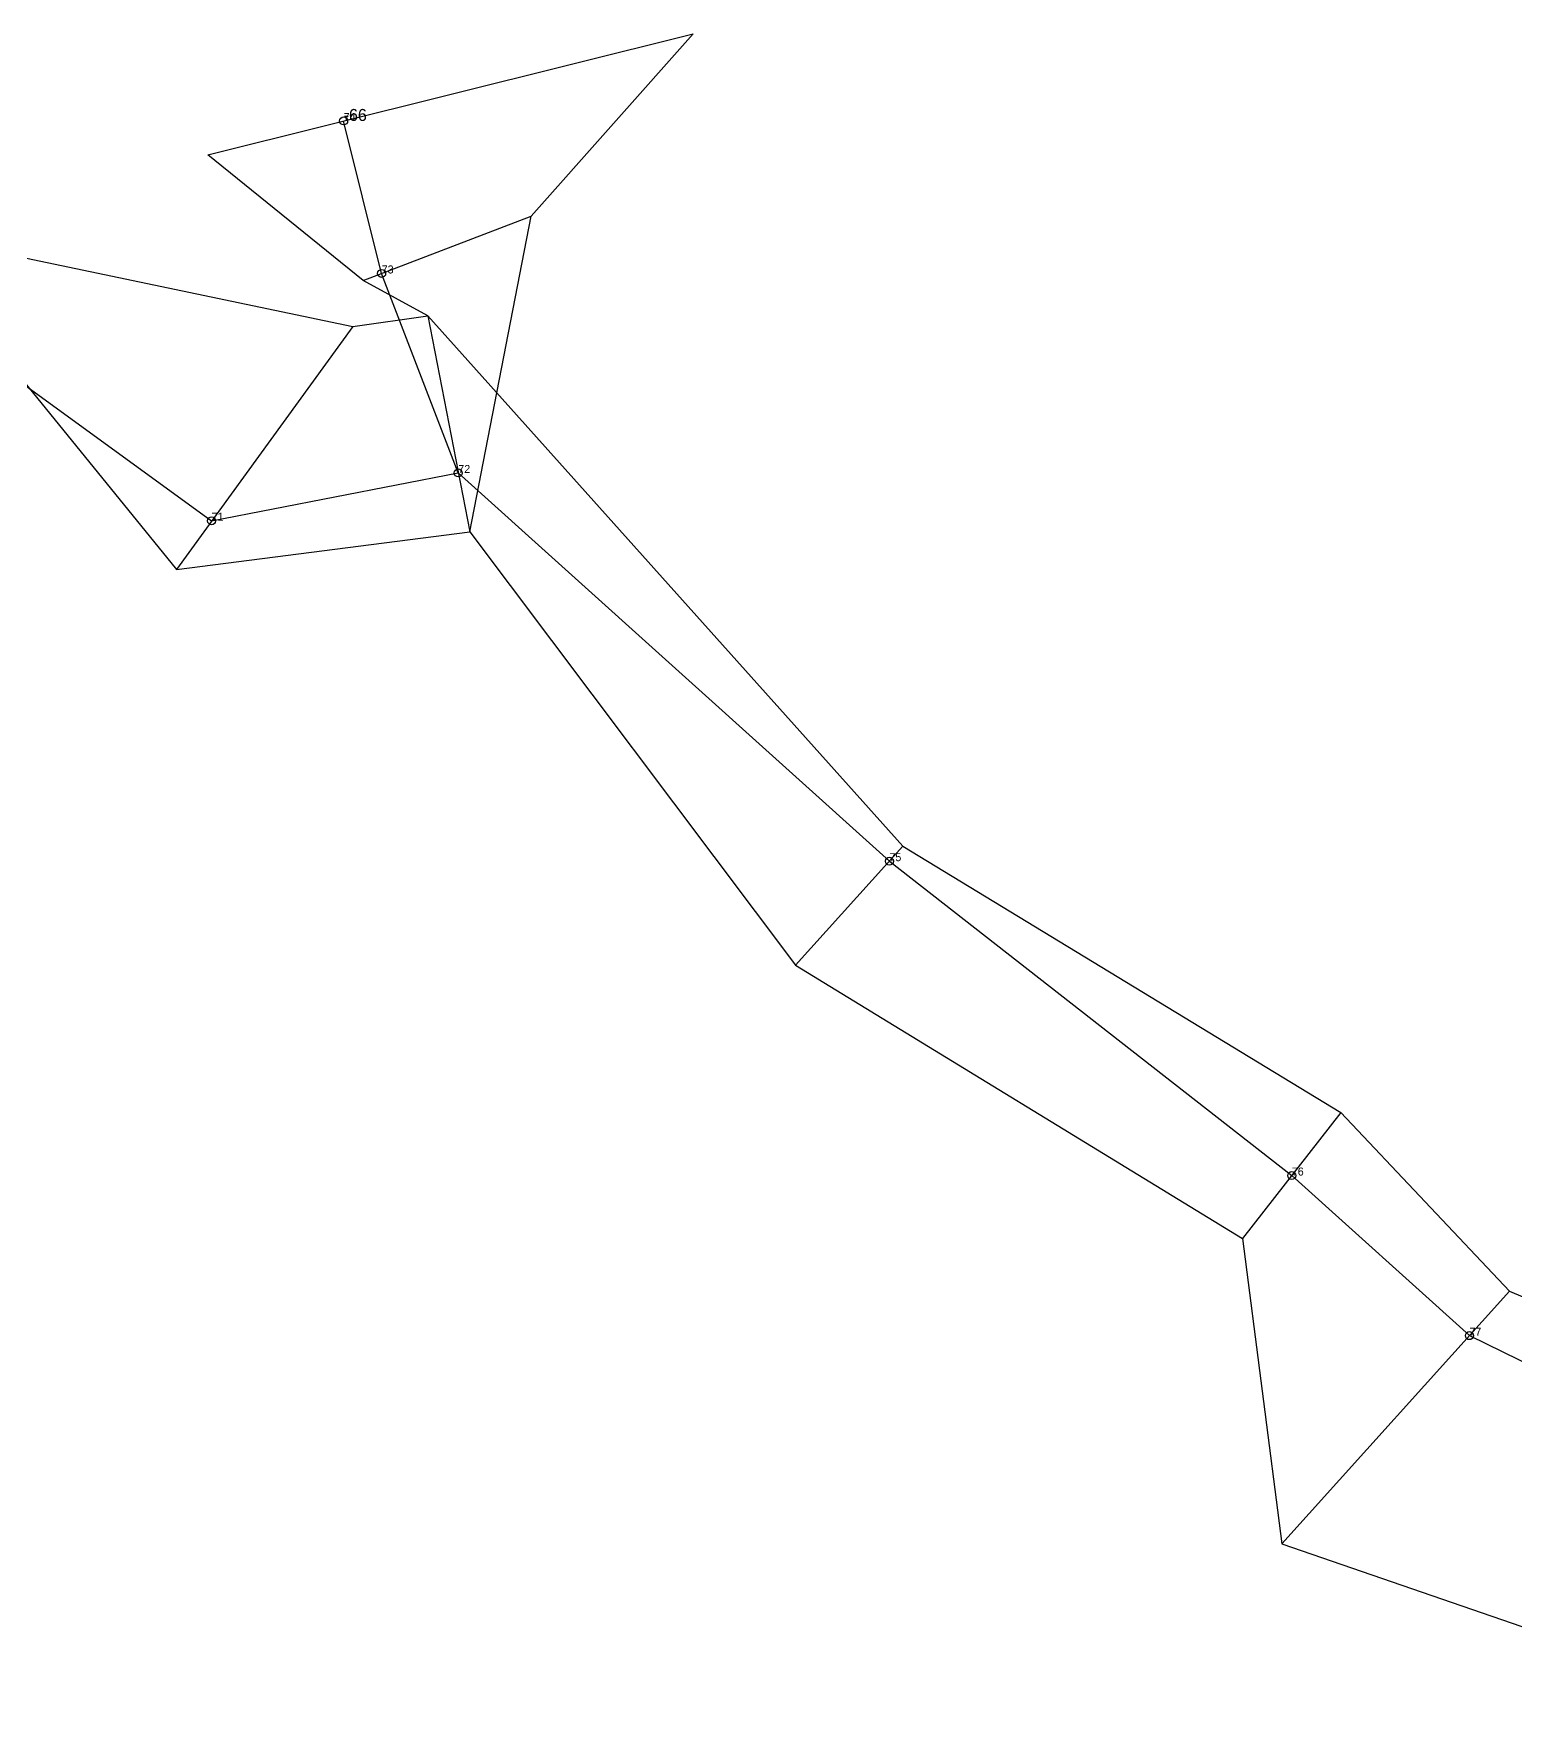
# Model space of a CAD drawing. Extents: x 0 to 495, y -267 to 6.
# Drawn here: x 135.6 to 209.7, y -114.2 to -29.4 of the extents above; entities that cross this region are included whole.
import ezdxf

# ---------------------------------------------------------------- set-up
doc = ezdxf.new("R2010")
doc.units = 0
for name, color, linetype in [('CHEMINEMENTS', 1, 'CONTINUOUS'), ('CONTOURS_LARGEURS', 3, 'CONTINUOUS'), ('LARGEURS', 4, 'CONTINUOUS'), ('POINTS', 6, 'CONTINUOUS'), ('PROFONDEURS', 2, 'CONTINUOUS'), ('STATIONS', 7, 'CONTINUOUS')]:
    doc.layers.add(name, color=color, linetype=linetype)

msp = doc.modelspace()

# ---------------------------------------------------------------- linework, layer by layer
at = {"layer": 'CHEMINEMENTS'}
for p, q in [((153.02, -41.4), (151.12, -33.78)), ((123.81, -38.71), (144.52, -53.76)), ((156.85, -51.37), (153.02, -41.4)), ((144.52, -53.76), (156.85, -51.37)), ((156.85, -51.37), (178.4, -70.77)), ((178.4, -70.77), (198.51, -86.48)), ((198.51, -86.48), (207.39, -94.48)), ((207.39, -94.48), (229.37, -105.2))]:
    msp.add_line(p, q, dxfattribs=at)
at = {"layer": 'CONTOURS_LARGEURS'}
for p, q in [((144.33, -35.48), (168.59, -29.43)), ((160.49, -38.53), (168.59, -29.43)), ((101.4, -33.54), (151.58, -44.05)), ((152.09, -41.76), (144.33, -35.48)), ((157.42, -54.31), (160.49, -38.53)), ((129.65, -40.06), (142.76, -56.19)), ((155.32, -43.51), (152.09, -41.76)), ((151.58, -44.05), (155.32, -43.51)), ((155.32, -43.51), (179.07, -70.02)), ((142.76, -56.19), (157.42, -54.31)), ((157.42, -54.31), (173.71, -75.97)), ((179.07, -70.02), (200.97, -83.33)), ((173.71, -75.97), (196.05, -89.63)), ((200.97, -83.33), (209.4, -92.25)), ((196.05, -89.63), (198.02, -104.88)), ((209.4, -92.25), (231.12, -101.6)), ((198.02, -104.88), (224.99, -114.19))]:
    msp.add_line(p, q, dxfattribs=at)
at = {"layer": 'LARGEURS'}
for p, q in [((144.33, -35.48), (168.59, -29.43)), ((152.09, -41.76), (160.49, -38.53)), ((151.58, -44.05), (142.76, -56.19)), ((155.32, -43.51), (157.42, -54.31)), ((179.07, -70.02), (173.71, -75.97)), ((200.97, -83.33), (196.05, -89.63)), ((209.4, -92.25), (198.02, -104.88))]:
    msp.add_line(p, q, dxfattribs=at)
at = {"layer": 'POINTS'}
for centre in [(151.12, -33.78), (153.02, -41.4), (156.85, -51.37), (144.52, -53.76), (178.4, -70.77), (198.51, -86.48), (207.39, -94.48)]:
    msp.add_circle(centre, 0.2, dxfattribs=at)

# ---------------------------------------------------------------- texts
at = {"layer": 'PROFONDEURS'}
msp.add_text('-66', height=0.6, dxfattribs=at).set_placement((151.12, -33.78))
at = {"layer": 'STATIONS'}
for s, p in [('74', (151.12, -33.78)), ('73', (153.02, -41.4)), ('72', (156.85, -51.37)), ('71', (144.52, -53.76)), ('75', (178.4, -70.77)), ('76', (198.51, -86.48)), ('77', (207.39, -94.48))]:
    msp.add_text(s, height=0.4, dxfattribs=at).set_placement(p)

doc.saveas('drawing.dxf')
